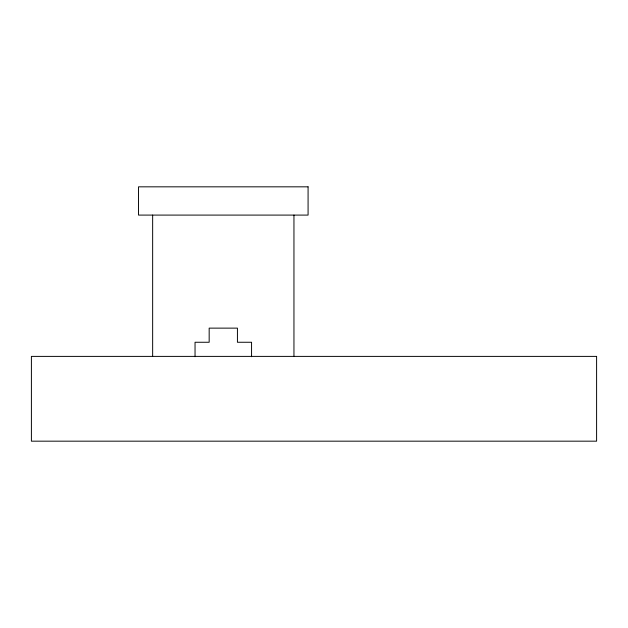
<?xml version="1.0" encoding="UTF-8"?>
<svg xmlns="http://www.w3.org/2000/svg" width="628" height="628" viewBox="0 0 628 628"><rect width="100%" height="100%" fill="white"/><g stroke="black" fill="none" stroke-linecap="round" stroke-linejoin="round"><path stroke-width="0.94" d="M293.951 215.09L293.951 356.225M251.561 356.712L251.561 342.26L237.431 342.26L237.431 328.13L209.171 328.13L209.171 342.26L195.041 342.26L195.041 356.712M152.651 215.09L152.651 356.225M308.081 186.83L138.521 186.83L138.521 215.09L308.081 215.09L308.081 186.83M596.6 356.39L31.4 356.39L31.4 441.17L596.6 441.17L596.6 356.39"/></g></svg>
